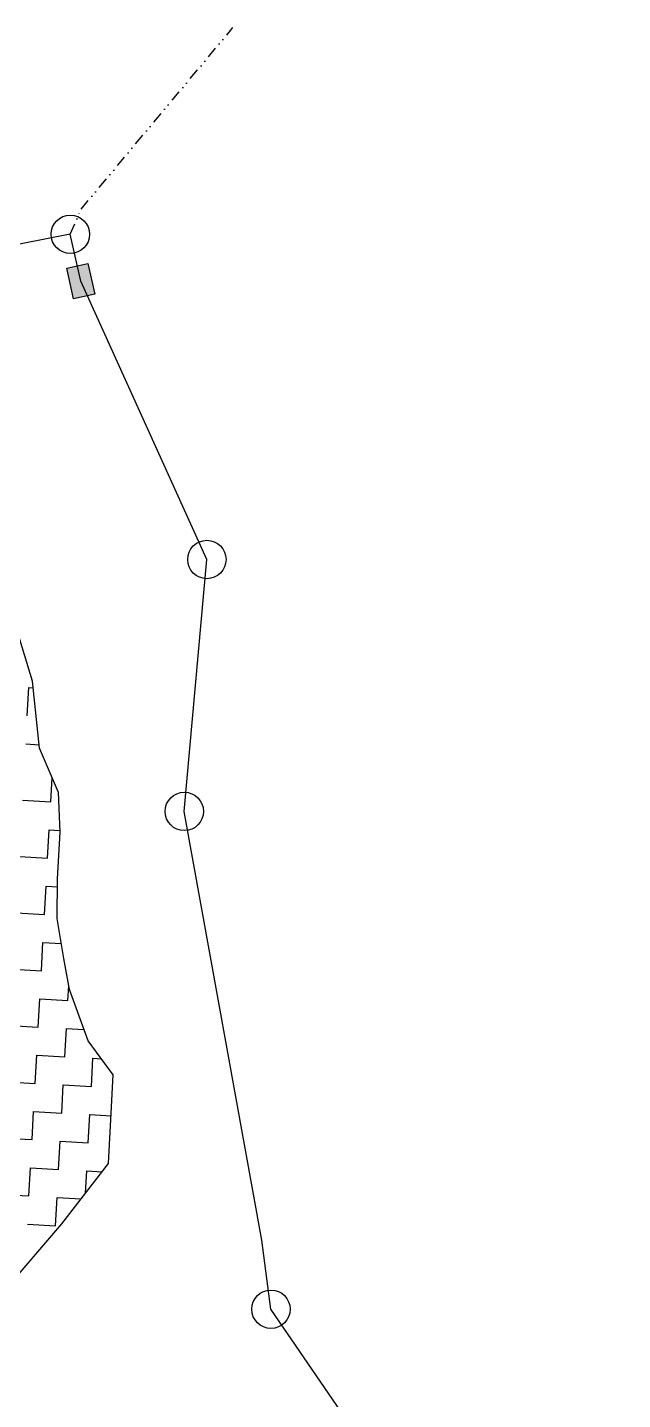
# Model space of a CAD drawing. Header units: metres. Extents: x 277693 to 280943, y 2038920 to 2043234.
# Drawn here: x 279531 to 279797, y 2042620 to 2043234 of the extents above; entities that cross this region are included whole.
import ezdxf

# ---------------------------------------------------------------- set-up
doc = ezdxf.new("R2010")
doc.units = ezdxf.units.M
doc.header["$MEASUREMENT"] = 0
doc.linetypes.add('DIVIDE', pattern=[1.25, 0.5, -0.25, 0, -0.25, 0, -0.25])
for name, color, linetype in [('POLY_HATCH', 12, 'Continuous'), ('V_BOUND_LINE', 7, 'Continuous'), ('V_DIVIDE_LINE', 7, 'DIVIDE')]:
    doc.layers.add(name, color=color, linetype=linetype)

# ---------------------------------------------------------------- blocks, each defined once
blk = doc.blocks.new('344')
blk.add_hatch(color=256).paths.add_polyline_path([(279560.83, 2043114.42), (279557.78, 2043128.13), (279548.29, 2043126.02), (279551.35, 2043112.31)])
blk.add_lwpolyline([(279551.35, 2043112.31), (279548.29, 2043126.02), (279557.78, 2043128.13), (279560.83, 2043114.42)], close=True)
for centre in [(279549.9, 2043141.15), (279611.04, 2042995.65), (279600.94, 2042882.95), (279639.75, 2042660.25)]:
    blk.add_circle(centre, 8.59)
at = {"layer": 'POLY_HATCH'}
for p, q in [((279532.9, 2042941.17), (279524.71, 2042968.21)), ((279536.08, 2042911.18), (279532.9, 2042941.17)), ((279544.66, 2042891.37), (279536.08, 2042911.18)), ((279545.3, 2042873.61), (279544.66, 2042891.37)), ((279544.14, 2042852.72), (279545.3, 2042873.61)), ((279543.97, 2042835.01), (279544.14, 2042852.72)), ((279547.02, 2042817.11), (279543.97, 2042835.01)), ((279549.48, 2042803.28), (279547.02, 2042817.11)), ((279557.88, 2042780.26), (279549.48, 2042803.28)), ((279569.14, 2042765.13), (279557.88, 2042780.26)), ((279568.2, 2042747.91), (279569.14, 2042765.13)), ((279566.96, 2042725.42), (279568.2, 2042747.91)), ((279546.12, 2042698.37), (279566.96, 2042725.42)), ((279520.28, 2042668.37), (279546.12, 2042698.37))]:
    blk.add_line(p, q, dxfattribs=at)
at = {"layer": 'POLY_HATCH', "linetype": 'Continuous'}
for p, q in [((279530.59, 2042925.73), (279531.29, 2042938.32)), ((279531.29, 2042938.32), (279533.21, 2042938.21)), ((279529.9, 2042913.13), (279535.91, 2042912.8)), ((279541.1, 2042887.24), (279541.71, 2042898.19)), ((279528.51, 2042887.94), (279541.1, 2042887.24)), ((279539.71, 2042862.05), (279540.41, 2042874.65)), ((279540.41, 2042874.65), (279545.27, 2042874.38)), ((279527.12, 2042862.75), (279539.71, 2042862.05)), ((279538.32, 2042836.86), (279539.02, 2042849.46)), ((279539.02, 2042849.46), (279544.11, 2042849.18)), ((279525.73, 2042837.56), (279538.32, 2042836.86)), ((279536.93, 2042811.67), (279537.63, 2042824.27)), ((279537.63, 2042824.27), (279545.88, 2042823.81)), ((279524.34, 2042812.37), (279536.93, 2042811.67)), ((279535.54, 2042786.48), (279536.24, 2042799.08)), ((279536.24, 2042799.08), (279548.83, 2042798.38)), ((279548.83, 2042798.38), (279549.19, 2042804.88)), ((279522.95, 2042787.18), (279535.54, 2042786.48)), ((279547.45, 2042773.19), (279548.14, 2042785.79)), ((279548.14, 2042785.79), (279556.02, 2042785.35)), ((279534.16, 2042761.29), (279534.85, 2042773.89)), ((279534.85, 2042773.89), (279547.45, 2042773.19)), ((279559.35, 2042759.9), (279560.04, 2042772.5)), ((279560.04, 2042772.5), (279563.81, 2042772.29)), ((279521.56, 2042761.99), (279534.16, 2042761.29)), ((279546.06, 2042748), (279546.75, 2042760.6)), ((279546.75, 2042760.6), (279559.35, 2042759.9)), ((279532.77, 2042736.1), (279533.46, 2042748.7)), ((279533.46, 2042748.7), (279546.06, 2042748)), ((279557.96, 2042734.71), (279558.65, 2042747.31)), ((279558.65, 2042747.31), (279568.14, 2042746.78)), ((279520.17, 2042736.79), (279532.77, 2042736.1)), ((279544.67, 2042722.81), (279545.36, 2042735.41)), ((279545.36, 2042735.41), (279557.96, 2042734.71)), ((279531.38, 2042710.91), (279532.07, 2042723.5)), ((279532.07, 2042723.5), (279544.67, 2042722.81)), ((279556.71, 2042712.11), (279557.26, 2042722.12)), ((279557.26, 2042722.12), (279564.13, 2042721.74)), ((279518.78, 2042711.6), (279531.38, 2042710.91)), ((279543.28, 2042697.62), (279543.97, 2042710.21)), ((279543.97, 2042710.21), (279554.79, 2042709.62)), ((279530.68, 2042698.31), (279543.28, 2042697.62))]:
    blk.add_line(p, q, dxfattribs=at)
at = {"layer": 'V_BOUND_LINE'}
for p, q in [((279549.9, 2043141.15), (279516.57, 2043134.59)), ((279554.56, 2043120.22), (279549.9, 2043141.15)), ((279611.04, 2042995.65), (279554.56, 2043120.22)), ((279600.94, 2042882.95), (279611.04, 2042995.65)), ((279635.61, 2042691.11), (279600.94, 2042882.95)), ((279639.75, 2042660.25), (279635.61, 2042691.11)), ((279797.2, 2042430.34), (279639.75, 2042660.25))]:
    blk.add_line(p, q, dxfattribs=at)
at = {"layer": 'V_DIVIDE_LINE', "ltscale": 10}
for p, q in [((279554.69, 2043152.39), (279622.74, 2043233.68)), ((279549.9, 2043141.15), (279554.69, 2043152.39))]:
    blk.add_line(p, q, dxfattribs=at)

msp = doc.modelspace()

# ---------------------------------------------------------------- block references
msp.add_blockref('344', (0, 0))

doc.saveas('drawing.dxf')
